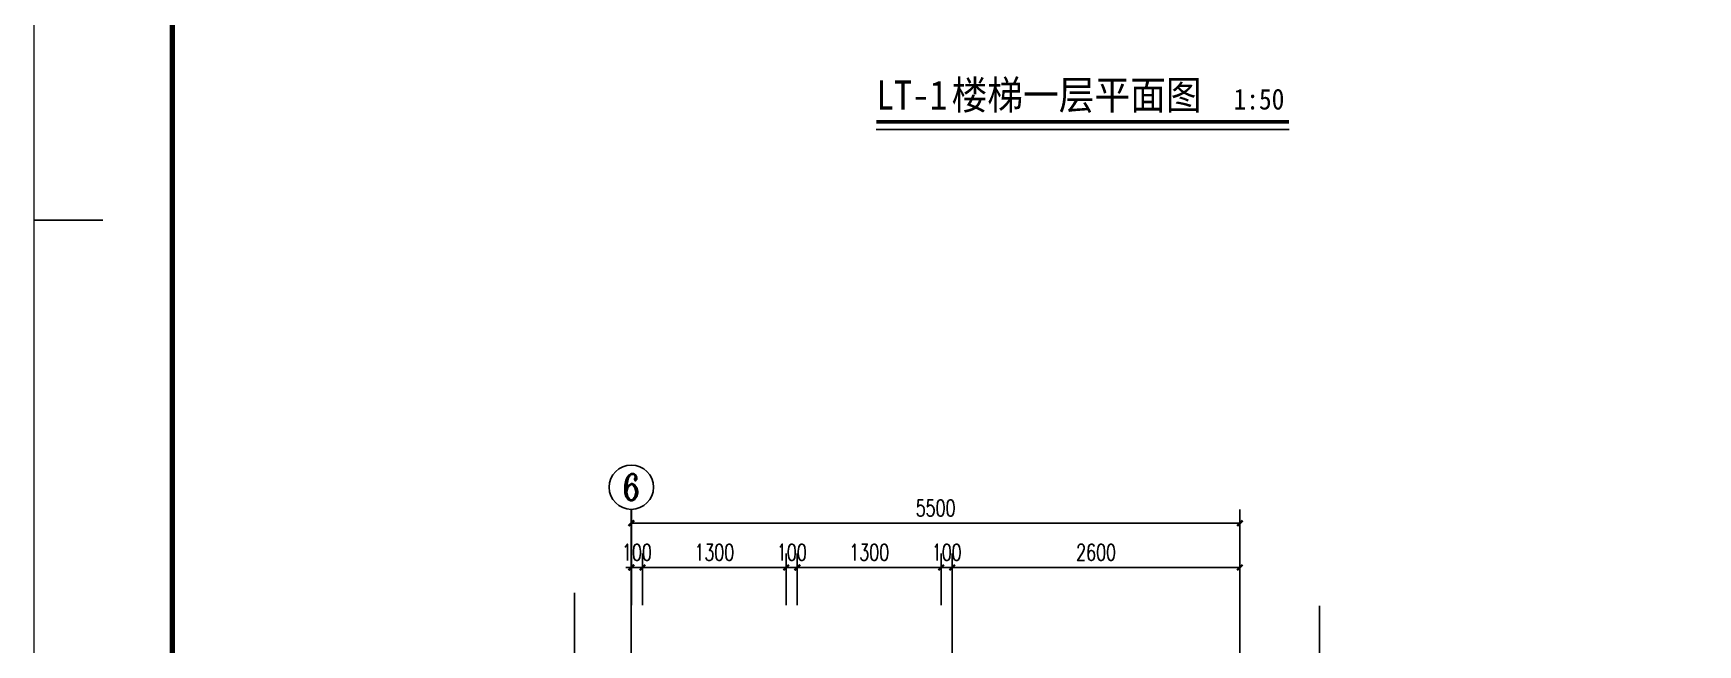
# Model space of a CAD drawing. Extents: x 1738711 to 2346805, y 1189731 to 2516152.
# Drawn here: x 1897827 to 1912870, y 1379233 to 1384753 of the extents above; entities that cross this region are included whole.
import ezdxf
from ezdxf.enums import TextEntityAlignment as Align

# ---------------------------------------------------------------- set-up
doc = ezdxf.new("R2010")
doc.units = 0
doc.header["$LTSCALE"] = 1000
doc.header["$MEASUREMENT"] = 0
for name, color, linetype in [('AXIS', 3, 'Continuous'), ('AXIS_TEXT', 7, 'Continuous'), ('DIM_SYMB', 3, 'Continuous'), ('DOTE', 1, 'Continuous'), ('PUB_DIM', 3, 'Continuous'), ('PUB_TEXT', 7, 'Continuous'), ('TK', 4, 'Continuous')]:
    doc.layers.add(name, color=color, linetype=linetype)
doc.styles.add('_TCH_AXIS', font='COMPLEX', dxfattribs={"bigfont": 'GBCBIG'})
doc.styles.add('_TCH_DIM_T3', font='SIMPLEX', dxfattribs={"width": 0.705882, "bigfont": 'GBCBIG'})
doc.styles.add('COMPLEX', font='COMPLEX')
doc.styles.add('宋体', font='SIMSUN.TTF', dxfattribs={"width": 0.75})
doc.styles.add('黑体', font='simhei_0.ttf', dxfattribs={"width": 0.9})
doc.dimstyles.new('_TCH_ARCH&&50', dxfattribs={"dimtxt": 148.75, "dimasz": 50, "dimexe": 125, "dimexo": 150, "dimgap": 63.125, "dimtad": 1, "dimdec": 0, "dimzin": 0, "dimdsep": 46, "dimtxsty": '_TCH_DIM_T3', "dimblk": 'ARCHTICK', "dimcen": 0.09, "dimclrt": 7, "dimazin": 2, "dimtfac": 1, "dimtdec": 0, "dimtix": 1, "dimtmove": 2, "dimatfit": 3, "dimfxl": 50, "dimtolj": 1, "dimtzin": 0, "dimarcsym": 0})

# ---------------------------------------------------------------- blocks, each defined once
blk = doc.blocks.new('hjashrtahreahe')
at = {"const_width": 25}
for points in [[(500, 29700), (0, 29700)], [(1250, 29700), (0, 29700)]]:
    blk.add_lwpolyline(points, dxfattribs=at)
at = {"layer": 'TK', "color": 7, "const_width": 25}
blk.add_lwpolyline([(0, 59400), (84100, 59400), (84100, 0), (0, 0)], close=True, dxfattribs=at)
at = {"layer": 'TK', "color": 3, "const_width": 100}
blk.add_lwpolyline([(2500, 1000), (2500, 58400), (83100, 58400), (83100, 1000)], close=True, dxfattribs=at)
at = {"layer": 'TK', "style": '宋体', "width": 0.75}
for tag, height, p in [('项目负责人', 350, (6003, 57089)), ('专业负责人', 350, (6003, 56224)), ('设计人', 350, (6003, 55419)), ('版号1', 250, (77304, 22193)), ('时间1', 250, (82405, 22193)), ('版号2', 250, (77304, 21593)), ('时间2', 250, (82405, 21593)), ('版号3', 250, (77304, 20993)), ('时间3', 250, (82405, 20993)), ('建筑会签', 0.0001, (78978, 2403)), ('电气会签', 0.0001, (82128, 2403)), ('结构会签', 0.0001, (78978, 1803)), ('暖通会签', 0.0001, (82128, 1803)), ('给排水会签', 0.0001, (78978, 1250)), ('智能化会签', 0.0001, (82128, 1250))]:
    blk.add_attdef(tag, text='', height=height, dxfattribs=at).set_placement(p, align=Align.CENTER)
for tag, p in [('合作设计单位', (80816, 48986)), ('版号说明1', (79854, 22318)), ('版号说明2', (79854, 21718)), ('版号说明3', (79854, 21118)), ('浙江绿储科技有限公司', (80545, 16036)), ('百兆瓦级集中式熔盐储能关键', (80545, 14953)), ('设备研发及制造基地项目', (80545, 14603)), ('1#研发楼', (80545, 13636)), ('图名', (80545, 12436)), ('工程编号', (78978, 11461)), ('子项编号', (82128, 11461)), ('建筑', (78978, 10711)), ('图号', (82128, 10711)), ('施工图', (78978, 9961)), ('2023.03', (82128, 9961)), ('审定', (79353, 8461)), ('审核', (79353, 7711)), ('工程负责', (79353, 6961)), ('专业负责', (79353, 6211)), ('设计', (79353, 5461)), ('制图', (79353, 4711)), ('校对', (79353, 3961))]:
    blk.add_attdef(tag, text='', height=250, dxfattribs=at).set_placement(p, align=Align.MIDDLE_CENTER)
blk = doc.blocks.new('_ArchTick')
at = {"color": 0, "linetype": 'ByBlock', "const_width": 0.4}
blk.add_lwpolyline([(-0.5, -0.5), (0.5, 0.5)], dxfattribs=at)
blk = doc.blocks.new('*D1873')
at = {"layer": 'Defpoints', "color": 0, "transparency": 16777216}
for p in [(1908732, 1380330), (1903232, 1379841), (1908732, 1379841)]:
    blk.add_point(p, dxfattribs=at)
at = {"layer": 'PUB_DIM', "color": 0, "lineweight": -2, "transparency": 16777216}
for p, q in [((1903232, 1379991), (1903232, 1380455)), ((1903232, 1380330), (1908732, 1380330)), ((1908732, 1379991), (1908732, 1380455))]:
    blk.add_line(p, q, dxfattribs=at)
at = {"layer": 'PUB_DIM', "color": 0, "lineweight": -2, "transparency": 16777216, "xscale": 50, "yscale": 50, "zscale": 50, "rotation": 180}
blk.add_blockref('_ArchTick', (1903232, 1380330), dxfattribs=at)
at = {"layer": 'PUB_DIM', "color": 0, "lineweight": -2, "transparency": 16777216, "xscale": 50, "yscale": 50, "zscale": 50}
blk.add_blockref('_ArchTick', (1908732, 1380330), dxfattribs=at)
at = {"layer": 'PUB_DIM', "color": 7, "transparency": 16777216, "insert": (1905982, 1380467), "char_height": 148.8, "attachment_point": 5, "style": '_TCH_DIM_T3'}
blk.add_mtext('\\A1;5500', dxfattribs=at)
blk = doc.blocks.new('*D1874')
at = {"layer": 'Defpoints', "color": 0, "transparency": 16777216}
for p in [(1903332, 1379930), (1903232, 1379441), (1903332, 1379441)]:
    blk.add_point(p, dxfattribs=at)
at = {"layer": 'PUB_DIM', "color": 0, "lineweight": -2, "transparency": 16777216}
for p, q in [((1903232, 1379591), (1903232, 1380055)), ((1903332, 1379591), (1903332, 1380055)), ((1903232, 1379930), (1903182, 1379930)), ((1903232, 1379930), (1903332, 1379930)), ((1903332, 1379930), (1903382, 1379930))]:
    blk.add_line(p, q, dxfattribs=at)
at = {"layer": 'PUB_DIM', "color": 0, "lineweight": -2, "transparency": 16777216, "xscale": 50, "yscale": 50, "zscale": 50}
blk.add_blockref('_ArchTick', (1903232, 1379930), dxfattribs=at)
at = {"layer": 'PUB_DIM', "color": 0, "lineweight": -2, "transparency": 16777216, "xscale": 50, "yscale": 50, "zscale": 50, "rotation": 180}
blk.add_blockref('_ArchTick', (1903332, 1379930), dxfattribs=at)
at = {"layer": 'PUB_DIM', "color": 7, "transparency": 16777216, "insert": (1903282, 1380067), "char_height": 148.8, "attachment_point": 5, "style": '_TCH_DIM_T3'}
blk.add_mtext('\\A1;100', dxfattribs=at)
blk = doc.blocks.new('*D1875')
at = {"layer": 'Defpoints', "color": 0, "transparency": 16777216}
for p in [(1904632, 1379930), (1903332, 1379441), (1904632, 1379441)]:
    blk.add_point(p, dxfattribs=at)
at = {"layer": 'PUB_DIM', "color": 0, "lineweight": -2, "transparency": 16777216}
for p, q in [((1903332, 1379591), (1903332, 1380055)), ((1904632, 1379591), (1904632, 1380055)), ((1903332, 1379930), (1904632, 1379930))]:
    blk.add_line(p, q, dxfattribs=at)
at = {"layer": 'PUB_DIM', "color": 0, "lineweight": -2, "transparency": 16777216, "xscale": 50, "yscale": 50, "zscale": 50, "rotation": 180}
blk.add_blockref('_ArchTick', (1903332, 1379930), dxfattribs=at)
at = {"layer": 'PUB_DIM', "color": 0, "lineweight": -2, "transparency": 16777216, "xscale": 50, "yscale": 50, "zscale": 50}
blk.add_blockref('_ArchTick', (1904632, 1379930), dxfattribs=at)
at = {"layer": 'PUB_DIM', "color": 7, "transparency": 16777216, "insert": (1903982, 1380067), "char_height": 148.8, "attachment_point": 5, "style": '_TCH_DIM_T3'}
blk.add_mtext('\\A1;1300', dxfattribs=at)
blk = doc.blocks.new('*D1876')
at = {"layer": 'Defpoints', "color": 0, "transparency": 16777216}
for p in [(1904732, 1379930), (1904632, 1379441), (1904732, 1379441)]:
    blk.add_point(p, dxfattribs=at)
at = {"layer": 'PUB_DIM', "color": 0, "lineweight": -2, "transparency": 16777216}
for p, q in [((1904632, 1379591), (1904632, 1380055)), ((1904732, 1379591), (1904732, 1380055)), ((1904632, 1379930), (1904582, 1379930)), ((1904632, 1379930), (1904732, 1379930)), ((1904732, 1379930), (1904782, 1379930))]:
    blk.add_line(p, q, dxfattribs=at)
at = {"layer": 'PUB_DIM', "color": 0, "lineweight": -2, "transparency": 16777216, "xscale": 50, "yscale": 50, "zscale": 50}
blk.add_blockref('_ArchTick', (1904632, 1379930), dxfattribs=at)
at = {"layer": 'PUB_DIM', "color": 0, "lineweight": -2, "transparency": 16777216, "xscale": 50, "yscale": 50, "zscale": 50, "rotation": 180}
blk.add_blockref('_ArchTick', (1904732, 1379930), dxfattribs=at)
at = {"layer": 'PUB_DIM', "color": 7, "transparency": 16777216, "insert": (1904682, 1380067), "char_height": 148.8, "attachment_point": 5, "style": '_TCH_DIM_T3'}
blk.add_mtext('\\A1;100', dxfattribs=at)
blk = doc.blocks.new('*D1877')
at = {"layer": 'Defpoints', "color": 0, "transparency": 16777216}
for p in [(1906032, 1379930), (1904732, 1379441), (1906032, 1379441)]:
    blk.add_point(p, dxfattribs=at)
at = {"layer": 'PUB_DIM', "color": 0, "lineweight": -2, "transparency": 16777216}
for p, q in [((1904732, 1379591), (1904732, 1380055)), ((1906032, 1379591), (1906032, 1380055)), ((1904732, 1379930), (1906032, 1379930))]:
    blk.add_line(p, q, dxfattribs=at)
at = {"layer": 'PUB_DIM', "color": 0, "lineweight": -2, "transparency": 16777216, "xscale": 50, "yscale": 50, "zscale": 50, "rotation": 180}
blk.add_blockref('_ArchTick', (1904732, 1379930), dxfattribs=at)
at = {"layer": 'PUB_DIM', "color": 0, "lineweight": -2, "transparency": 16777216, "xscale": 50, "yscale": 50, "zscale": 50}
blk.add_blockref('_ArchTick', (1906032, 1379930), dxfattribs=at)
at = {"layer": 'PUB_DIM', "color": 7, "transparency": 16777216, "insert": (1905382, 1380067), "char_height": 148.8, "attachment_point": 5, "style": '_TCH_DIM_T3'}
blk.add_mtext('\\A1;1300', dxfattribs=at)
blk = doc.blocks.new('*D1878')
at = {"layer": 'Defpoints', "color": 0, "transparency": 16777216}
for p in [(1906132, 1379930), (1906032, 1379441), (1906132, 1379441)]:
    blk.add_point(p, dxfattribs=at)
at = {"layer": 'PUB_DIM', "color": 0, "lineweight": -2, "transparency": 16777216}
for p, q in [((1906032, 1379591), (1906032, 1380055)), ((1906132, 1379591), (1906132, 1380055)), ((1906032, 1379930), (1905982, 1379930)), ((1906032, 1379930), (1906132, 1379930)), ((1906132, 1379930), (1906182, 1379930))]:
    blk.add_line(p, q, dxfattribs=at)
at = {"layer": 'PUB_DIM', "color": 0, "lineweight": -2, "transparency": 16777216, "xscale": 50, "yscale": 50, "zscale": 50}
blk.add_blockref('_ArchTick', (1906032, 1379930), dxfattribs=at)
at = {"layer": 'PUB_DIM', "color": 0, "lineweight": -2, "transparency": 16777216, "xscale": 50, "yscale": 50, "zscale": 50, "rotation": 180}
blk.add_blockref('_ArchTick', (1906132, 1379930), dxfattribs=at)
at = {"layer": 'PUB_DIM', "color": 7, "transparency": 16777216, "insert": (1906082, 1380067), "char_height": 148.8, "attachment_point": 5, "style": '_TCH_DIM_T3'}
blk.add_mtext('\\A1;100', dxfattribs=at)
blk = doc.blocks.new('*D1879')
at = {"layer": 'Defpoints', "color": 0, "transparency": 16777216}
for p in [(1908732, 1379930), (1906132, 1379441), (1908732, 1379441)]:
    blk.add_point(p, dxfattribs=at)
at = {"layer": 'PUB_DIM', "color": 0, "lineweight": -2, "transparency": 16777216}
for p, q in [((1906132, 1379591), (1906132, 1380055)), ((1908732, 1379591), (1908732, 1380055)), ((1906132, 1379930), (1908732, 1379930))]:
    blk.add_line(p, q, dxfattribs=at)
at = {"layer": 'PUB_DIM', "color": 0, "lineweight": -2, "transparency": 16777216, "xscale": 50, "yscale": 50, "zscale": 50, "rotation": 180}
blk.add_blockref('_ArchTick', (1906132, 1379930), dxfattribs=at)
at = {"layer": 'PUB_DIM', "color": 0, "lineweight": -2, "transparency": 16777216, "xscale": 50, "yscale": 50, "zscale": 50}
blk.add_blockref('_ArchTick', (1908732, 1379930), dxfattribs=at)
at = {"layer": 'PUB_DIM', "color": 7, "transparency": 16777216, "insert": (1907432, 1380067), "char_height": 148.8, "attachment_point": 5, "style": '_TCH_DIM_T3'}
blk.add_mtext('\\A1;2600', dxfattribs=at)
blk = doc.blocks.new('_AXISO')
blk.add_circle((0, 0), 0.5)
at = {"layer": 'AXIS_TEXT', "style": 'COMPLEX', "width": 1.041667}
blk.add_attdef('A', text='', height=0.56, dxfattribs=at).set_placement((-0.25, -0.28), (0.25, -0.28), align=Align.FIT)

msp = doc.modelspace()

# ---------------------------------------------------------------- linework, layer by layer
at = {"layer": 'AXIS'}
msp.add_line((1903231.8, 1379954.9), (1903231.8, 1380454.9), dxfattribs=at)
at = {"layer": 'DIM_SYMB', "const_width": 35}
msp.add_lwpolyline([(1905445.9, 1383953.7), (1909177.1, 1383953.7)], dxfattribs=at)
at = {"layer": 'DIM_SYMB'}
for points in [[(1905445.9, 1383883.7), (1909177.1, 1383883.7)], [(1902718.2, 1371243.8), (1902718.2, 1375416.1), (1902613.2, 1375454.3), (1902823.2, 1375491.4), (1902718.2, 1375528.6), (1902718.2, 1379701)], [(1909452.7, 1378476.6), (1909452.7, 1378973.3), (1909347.7, 1379011.5), (1909557.7, 1379048.5), (1909452.7, 1379085.8), (1909452.7, 1379582.5)]]:
    msp.add_lwpolyline(points, dxfattribs=at)
at = {"layer": 'DOTE'}
for p, q in [((1906131.8, 1380049.6), (1906131.8, 1371115.9)), ((1908731.8, 1380049.6), (1908731.8, 1371115.9)), ((1903231.8, 1379995.8), (1903231.8, 1370771.8))]:
    msp.add_line(p, q, dxfattribs=at)

# ---------------------------------------------------------------- block references
at = {"xscale": 0.5, "yscale": 0.5, "zscale": 0.5}
msp.add_blockref('hjashrtahreahe', (1897833.1, 1368216), dxfattribs=at)
at = {"layer": 'AXIS'}
ref = msp.add_blockref('_AXISO', (1903231.8, 1380654.9), dxfattribs=dict(at, xscale=400, yscale=400, zscale=400))
ref.add_attrib('A', '6', dxfattribs={"layer": 'AXIS_TEXT', "ltscale": 0.5, "height": 233, "style": '_TCH_AXIS'}).set_placement((1903154.1, 1380538.5), (1903309.4, 1380538.5), align=Align.FIT)

# ---------------------------------------------------------------- texts
at = {"layer": 'PUB_TEXT', "color": 7, "style": '黑体', "width": 0.9}
for s, height, p in [('LT-1', 262.87, (1905445.9, 1384065)), ('楼梯一层平面图', 262.87, (1906126.4, 1384065)), ('1:50', 187.76, (1908674.3, 1384065))]:
    msp.add_text(s, height=height, dxfattribs=at).set_placement(p)

# ---------------------------------------------------------------- dimensions: what is measured, and where the dimension line sits
at = {"layer": 'PUB_DIM'}
for p1, p2, picture, middle in [((1903231.8, 1379840.9), (1908731.8, 1379840.9), '*D1873', (1905981.8, 1380467.4)), ((1903231.8, 1379440.9), (1903331.8, 1379440.9), '*D1874', (1903281.8, 1380067.4)), ((1903331.8, 1379440.9), (1904631.8, 1379440.9), '*D1875', (1903981.8, 1380067.4)), ((1904631.8, 1379440.9), (1904731.8, 1379440.9), '*D1876', (1904681.8, 1380067.4)), ((1904731.8, 1379440.9), (1906031.8, 1379440.9), '*D1877', (1905381.8, 1380067.4)), ((1906031.8, 1379440.9), (1906131.8, 1379440.9), '*D1878', (1906081.8, 1380067.4)), ((1906131.8, 1379440.9), (1908731.8, 1379440.9), '*D1879', (1907431.8, 1380067.4))]:
    dim = msp.add_aligned_dim(p1=p1, p2=p2, distance=489, dimstyle='_TCH_ARCH&&50', dxfattribs=at)
    dim.commit()
    dim.dimension.update_dxf_attribs({"geometry": picture, "text_midpoint": middle})

doc.saveas('drawing.dxf')
